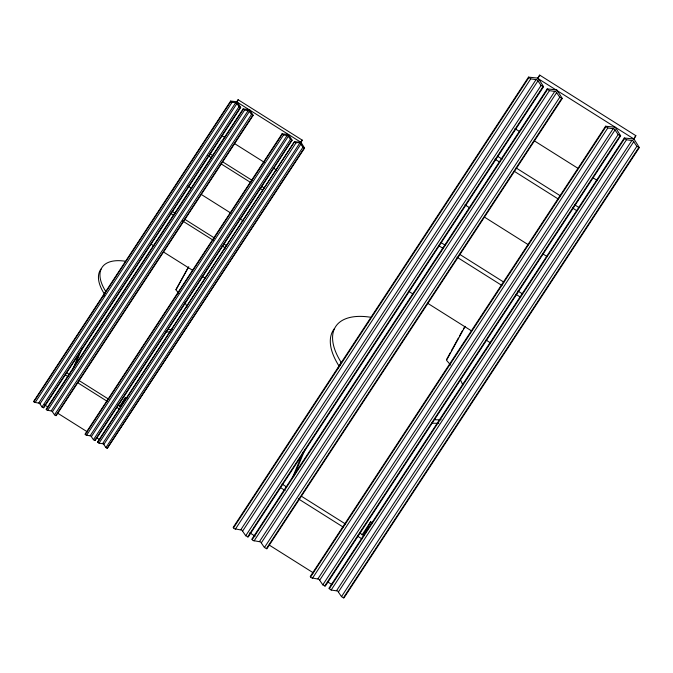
<?xml version="1.0" encoding="UTF-8"?>
<svg xmlns="http://www.w3.org/2000/svg" width="673" height="673" viewBox="0 0 673 673"><rect width="100%" height="100%" fill="white"/><g stroke="black" fill="none" stroke-linecap="round" stroke-linejoin="round"><path stroke-width="1.01" d="M72.583 369.78L79.784 352.433M102.994 296.549L105.711 291.35A50.559 24.531 33.3 0 1 125.262 261.233M74.097 367.466L82.098 348.202M103.709 296.162L105.711 291.35M292.183 478.385L303.06 452.189M337.711 368.762L341.194 362.385A75.797 36.779 33.3 0 1 371.134 317.336M294.059 475.887L304.936 449.699M339.983 365.296L341.194 362.385M238.116 99.73L236.879 101.976L301.016 142.373L304.583 148.085L107.184 448.386L105.922 447.579L103.356 443.844L99.015 443.179L97.535 442.026L294.538 141.675L301.016 142.373L302.244 140.135L238.116 99.73L236.4 102.346M175.914 289.583L188.238 267.467M188.743 266.693L175.956 289.962A50.559 24.531 33.3 0 1 178.766 293.218M127.029 398.685L125.38 397.642L120.442 406.618L117.775 404.944M539.696 75.107L537.853 78.472L634 139.042L639.35 147.597L343.996 597.893L343.398 597.826L341.505 596.623L337.669 591.02L331.158 590.028L328.937 588.286L624.292 137.99L634 139.042L635.85 135.677L539.696 75.107L537.39 78.623M446.754 359.18L450.287 352.753M451.297 350.919L458.363 338.073M459.373 336.231L462.401 330.729M465.178 326.346L446.502 360.307A75.797 36.779 33.3 0 1 450.599 365.052M372.337 522.795L370.68 521.752L363.277 535.212L359.752 532.982M230.654 101.068L33.65 401.419L34.424 402.303L39.471 403.245L42.029 406.98L43.695 407.821L240.698 107.478L237.123 101.774L230.654 101.068L232.135 102.229L236.475 102.893L239.033 106.628L240.698 107.478M33.869 401.773L230.873 101.421M35.131 402.58L232.135 102.229M38.773 402.967L235.769 102.624M40.027 403.775L237.031 103.423M42.029 406.98L239.033 106.628M43.291 407.779L240.295 107.436M243.121 108.925L46.117 409.277L46.9 410.16L51.947 411.094L54.505 414.829L56.162 415.678L253.166 115.335L249.599 109.623L243.121 108.925L244.602 110.086L248.943 110.751L251.5 114.486L253.166 115.335M46.344 409.63L243.34 109.278M47.606 410.429L244.602 110.086M51.241 410.824L248.244 110.481M52.494 411.624L249.498 111.281M54.505 414.829L251.5 114.486M55.766 415.636L252.762 115.293M282.063 133.818L85.067 434.169L85.841 435.052L90.889 435.995L93.446 439.73L95.112 440.571L292.107 140.228L288.54 134.524L282.063 133.818L283.552 134.979L287.893 135.643L290.45 139.378L292.107 140.228M85.286 434.522L282.29 134.171M86.548 435.33L283.552 134.979M90.19 435.717L287.186 135.374M91.444 436.525L288.439 136.173M93.446 439.73L290.45 139.378M94.708 440.529L291.712 140.186M119.668 406.349L125.38 397.642M97.753 442.38L294.538 141.675M99.015 443.179L296.019 142.836C301.067 141.019 301.151 147.067 304.583 148.085M102.658 443.574L299.662 143.231M300.537 142.743L302.244 140.135M103.911 444.373L300.915 144.03M105.922 447.579L302.917 147.236M107.184 448.386L304.179 148.043M528.507 77.117L233.152 527.413L234.322 528.734L241.885 530.147L245.721 535.742L248.219 537.012L543.574 86.716L538.215 78.161L528.507 77.117L530.736 78.85L537.239 79.851L541.075 85.446L543.574 86.716M233.489 527.943L528.843 77.647M235.382 529.146L530.736 78.85M240.833 529.735L536.188 79.439M242.717 530.938L538.072 80.642M245.721 535.742L541.075 85.446M247.614 536.953L542.968 86.657M547.208 88.895L251.853 539.191L253.014 540.512L260.586 541.925L264.422 547.519L266.912 548.789L562.266 98.494L556.916 89.938L547.208 88.895L549.429 90.628L555.94 91.629L559.776 97.223L562.266 98.494M252.182 539.721L547.536 89.425M254.074 540.924L549.429 90.628M259.534 541.513L554.88 91.217M261.41 542.716L556.764 92.42M264.422 547.519L559.776 97.223M266.315 548.731L561.661 98.435M463.411 328.887L464.547 327.162M605.591 126.213L310.245 576.509L311.406 577.838L318.968 579.243L322.804 584.845L325.303 586.116L620.657 135.82L615.307 127.264L605.591 126.213L607.82 127.954L614.323 128.947L618.159 134.55L620.657 135.82M310.573 577.039L605.927 126.743M312.465 578.25L607.82 127.954M317.917 578.839L613.271 128.543M319.801 580.033L615.156 129.738M322.804 584.845L618.159 134.55M324.697 586.048L620.052 135.753M362.032 534.934L370.68 521.752M329.265 588.816L624.62 138.52L624.292 137.99M331.158 590.028L626.513 139.732L633.024 140.724L636.86 146.327L639.35 147.597M336.618 590.616L631.972 140.321M633.545 139.193L635.85 135.677M338.494 591.811L633.848 141.515M341.505 596.623L636.86 146.327M343.398 597.826L638.753 147.53M626.513 139.732L624.62 138.52M296.019 142.836L294.757 142.028M514.938 128.61L519.346 131.395M534.337 140.842L578.444 168.62M592.56 177.512L596.968 180.288M497.658 156.313L502.066 159.089M516.183 167.981L560.281 195.767M574.397 204.659L578.805 207.435M494.924 159.122L499.332 161.899M514.332 171.346L558.439 199.132M572.546 208.024L576.963 210.8M464.95 204.819L469.359 207.595M484.358 217.043L528.465 244.829M542.573 253.721L546.989 256.497M441.177 242.675L445.585 245.452M459.701 254.344L503.808 282.13M517.924 291.022L522.332 293.798M438.443 245.485L442.859 248.261M456.967 257.153L501.957 285.495M516.073 294.387L520.481 297.163M222.157 135.778L224.799 137.435M234.456 143.526L264.329 162.344M273.112 167.871L276.628 170.092M210.043 153.881L212.685 155.539M222.342 161.629L252.215 180.448M261.881 186.53L264.514 188.196M207.932 155.572L211.448 157.785M221.114 163.876L250.979 182.694M259.77 188.221L262.403 189.887M408.469 291.182L412.886 293.958M427.877 303.405L471.1 330.628M486.099 340.075L490.508 342.86M187.944 186.051L191.46 188.263M201.118 194.354L230.99 213.173M239.773 218.7L243.29 220.921M172.372 211.482L175.014 213.148M184.671 219.23L214.544 238.049M224.21 244.139L226.843 245.796M170.261 213.173L173.777 215.385M182.56 220.921L213.307 240.295M222.098 245.83L225.606 248.043M151.147 244.206L153.789 245.864M163.446 251.954L192.444 270.218M202.102 276.309L205.618 278.521M282.063 484.047L286.479 486.831M301.487 496.279L345.628 524.09M280.658 487.689L285.066 490.474M298.299 498.802L343.289 527.144M357.405 536.036L361.813 538.812M66.274 372.497L69.824 374.735M78.707 380.329L108.9 399.35M65.306 374.911L67.948 376.569M77.605 382.659L107.478 401.478M117.144 407.56L119.777 409.226M249.801 532.831L255.092 536.162M269.208 545.054L313.315 572.841M327.431 581.733L331.839 584.509M44.443 404.835L47.951 407.047M57.617 413.138L87.49 431.957M96.273 437.492L99.789 439.705M172.557 329.577A50.559 24.531 33.3 0 1 168.368 329.602M184.999 302.522A50.559 24.531 33.3 0 1 186.968 306.871M171.035 331.89A50.559 24.531 33.3 0 1 165.76 331.839M104.197 293.655A50.559 24.531 33.3 0 1 101.051 269.007M441.084 419.716A75.797 36.779 33.3 0 1 435.019 419.725M460.736 380.464A75.797 36.779 33.3 0 1 462.805 385.107M438.813 423.182A75.797 36.779 33.3 0 1 431.696 423.132M338.923 365.851A75.797 36.779 33.3 0 1 334.288 328.777"/></g></svg>
